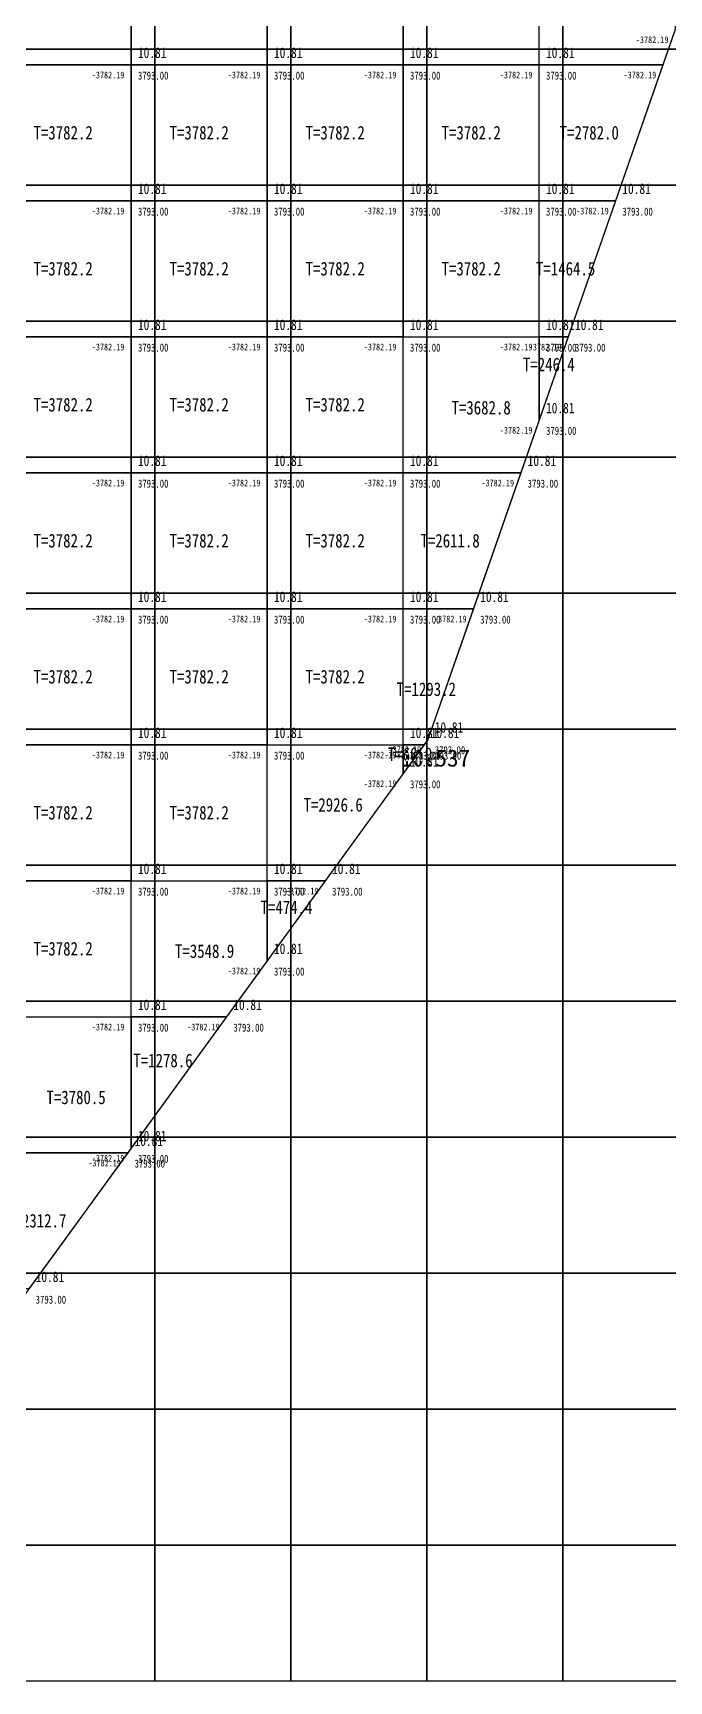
# Model space of a CAD drawing. Extents: x 2802 to 2877, y 3673 to 3804.
# Drawn here: x 2861.28 to 2865.95, y 3744.12 to 3756.23 of the extents above; entities that cross this region are included whole.
import ezdxf
from ezdxf.enums import TextEntityAlignment as Align

# ---------------------------------------------------------------- set-up
doc = ezdxf.new("R2010")
doc.units = 0
doc.header["$LTSCALE"] = 0.5
doc.header["$MEASUREMENT"] = 0
for name, color, linetype in [('FGW', 3, 'Continuous'), ('SHITI', 10, 'Continuous'), ('ZHUJI', 50, 'Continuous')]:
    doc.layers.add(name, color=color, linetype=linetype)

msp = doc.modelspace()

# ---------------------------------------------------------------- linework, layer by layer
for points in [[(2861.174, 3756.116), (2861.174, 3757.116), (2862.174, 3757.116), (2862.174, 3756.116), (2861.174, 3756.116)], [(2862.174, 3756.116), (2862.174, 3757.116), (2863.174, 3757.116), (2863.174, 3756.116), (2862.174, 3756.116)], [(2863.174, 3756.116), (2863.174, 3757.116), (2864.174, 3757.116), (2864.174, 3756.116), (2863.174, 3756.116)], [(2864.174, 3756.116), (2864.174, 3757.116), (2865.174, 3757.116), (2865.174, 3756.116), (2864.174, 3756.116)], [(2865.174, 3756.116), (2865.174, 3757.116), (2866.174, 3757.116), (2866.174, 3756.116), (2865.174, 3756.116)], [(2861.174, 3755.116), (2861.174, 3756.116), (2862.174, 3756.116), (2862.174, 3755.116), (2861.174, 3755.116)], [(2862.174, 3755.116), (2862.174, 3756.116), (2863.174, 3756.116), (2863.174, 3755.116), (2862.174, 3755.116)], [(2863.174, 3755.116), (2863.174, 3756.116), (2864.174, 3756.116), (2864.174, 3755.116), (2863.174, 3755.116)], [(2864.174, 3755.116), (2864.174, 3756.116), (2865.174, 3756.116), (2865.174, 3755.116), (2864.174, 3755.116)], [(2865.174, 3755.116), (2865.174, 3756.116), (2866.174, 3756.116), (2866.174, 3755.116), (2865.174, 3755.116)], [(2861.174, 3754.116), (2861.174, 3755.116), (2862.174, 3755.116), (2862.174, 3754.116), (2861.174, 3754.116)], [(2862.174, 3754.116), (2862.174, 3755.116), (2863.174, 3755.116), (2863.174, 3754.116), (2862.174, 3754.116)], [(2863.174, 3754.116), (2863.174, 3755.116), (2864.174, 3755.116), (2864.174, 3754.116), (2863.174, 3754.116)], [(2864.174, 3754.116), (2864.174, 3755.116), (2865.174, 3755.116), (2865.174, 3754.116), (2864.174, 3754.116)], [(2865.174, 3754.116), (2865.174, 3755.116), (2866.174, 3755.116), (2866.174, 3754.116), (2865.174, 3754.116)], [(2861.174, 3753.116), (2861.174, 3754.116), (2862.174, 3754.116), (2862.174, 3753.116), (2861.174, 3753.116)], [(2862.174, 3753.116), (2862.174, 3754.116), (2863.174, 3754.116), (2863.174, 3753.116), (2862.174, 3753.116)], [(2863.174, 3753.116), (2863.174, 3754.116), (2864.174, 3754.116), (2864.174, 3753.116), (2863.174, 3753.116)], [(2864.174, 3753.116), (2864.174, 3754.116), (2865.174, 3754.116), (2865.174, 3753.116), (2864.174, 3753.116)], [(2865.174, 3753.116), (2865.174, 3754.116), (2866.174, 3754.116), (2866.174, 3753.116), (2865.174, 3753.116)], [(2861.174, 3752.116), (2861.174, 3753.116), (2862.174, 3753.116), (2862.174, 3752.116), (2861.174, 3752.116)], [(2862.174, 3752.116), (2862.174, 3753.116), (2863.174, 3753.116), (2863.174, 3752.116), (2862.174, 3752.116)], [(2863.174, 3752.116), (2863.174, 3753.116), (2864.174, 3753.116), (2864.174, 3752.116), (2863.174, 3752.116)], [(2864.174, 3752.116), (2864.174, 3753.116), (2865.174, 3753.116), (2865.174, 3752.116), (2864.174, 3752.116)], [(2865.174, 3752.116), (2865.174, 3753.116), (2866.174, 3753.116), (2866.174, 3752.116), (2865.174, 3752.116)], [(2861.174, 3751.116), (2861.174, 3752.116), (2862.174, 3752.116), (2862.174, 3751.116), (2861.174, 3751.116)], [(2862.174, 3751.116), (2862.174, 3752.116), (2863.174, 3752.116), (2863.174, 3751.116), (2862.174, 3751.116)], [(2863.174, 3751.116), (2863.174, 3752.116), (2864.174, 3752.116), (2864.174, 3751.116), (2863.174, 3751.116)], [(2864.174, 3751.116), (2864.174, 3752.116), (2865.174, 3752.116), (2865.174, 3751.116), (2864.174, 3751.116)], [(2865.174, 3751.116), (2865.174, 3752.116), (2866.174, 3752.116), (2866.174, 3751.116), (2865.174, 3751.116)], [(2861.174, 3750.116), (2861.174, 3751.116), (2862.174, 3751.116), (2862.174, 3750.116), (2861.174, 3750.116)], [(2862.174, 3750.116), (2862.174, 3751.116), (2863.174, 3751.116), (2863.174, 3750.116), (2862.174, 3750.116)], [(2863.174, 3750.116), (2863.174, 3751.116), (2864.174, 3751.116), (2864.174, 3750.116), (2863.174, 3750.116)], [(2864.174, 3750.116), (2864.174, 3751.116), (2865.174, 3751.116), (2865.174, 3750.116), (2864.174, 3750.116)], [(2865.174, 3750.116), (2865.174, 3751.116), (2866.174, 3751.116), (2866.174, 3750.116), (2865.174, 3750.116)], [(2861.174, 3749.116), (2861.174, 3750.116), (2862.174, 3750.116), (2862.174, 3749.116), (2861.174, 3749.116)], [(2862.174, 3749.116), (2862.174, 3750.116), (2863.174, 3750.116), (2863.174, 3749.116), (2862.174, 3749.116)], [(2863.174, 3749.116), (2863.174, 3750.116), (2864.174, 3750.116), (2864.174, 3749.116), (2863.174, 3749.116)], [(2864.174, 3749.116), (2864.174, 3750.116), (2865.174, 3750.116), (2865.174, 3749.116), (2864.174, 3749.116)], [(2865.174, 3749.116), (2865.174, 3750.116), (2866.174, 3750.116), (2866.174, 3749.116), (2865.174, 3749.116)], [(2861.174, 3748.116), (2861.174, 3749.116), (2862.174, 3749.116), (2862.174, 3748.116), (2861.174, 3748.116)], [(2862.174, 3748.116), (2862.174, 3749.116), (2863.174, 3749.116), (2863.174, 3748.116), (2862.174, 3748.116)], [(2863.174, 3748.116), (2863.174, 3749.116), (2864.174, 3749.116), (2864.174, 3748.116), (2863.174, 3748.116)], [(2864.174, 3748.116), (2864.174, 3749.116), (2865.174, 3749.116), (2865.174, 3748.116), (2864.174, 3748.116)], [(2865.174, 3748.116), (2865.174, 3749.116), (2866.174, 3749.116), (2866.174, 3748.116), (2865.174, 3748.116)], [(2861.174, 3747.116), (2861.174, 3748.116), (2862.174, 3748.116), (2862.174, 3747.116), (2861.174, 3747.116)], [(2862.174, 3747.116), (2862.174, 3748.116), (2863.174, 3748.116), (2863.174, 3747.116), (2862.174, 3747.116)], [(2863.174, 3747.116), (2863.174, 3748.116), (2864.174, 3748.116), (2864.174, 3747.116), (2863.174, 3747.116)], [(2864.174, 3747.116), (2864.174, 3748.116), (2865.174, 3748.116), (2865.174, 3747.116), (2864.174, 3747.116)], [(2865.174, 3747.116), (2865.174, 3748.116), (2866.174, 3748.116), (2866.174, 3747.116), (2865.174, 3747.116)], [(2861.174, 3746.116), (2861.174, 3747.116), (2862.174, 3747.116), (2862.174, 3746.116), (2861.174, 3746.116)], [(2862.174, 3746.116), (2862.174, 3747.116), (2863.174, 3747.116), (2863.174, 3746.116), (2862.174, 3746.116)], [(2863.174, 3746.116), (2863.174, 3747.116), (2864.174, 3747.116), (2864.174, 3746.116), (2863.174, 3746.116)], [(2864.174, 3746.116), (2864.174, 3747.116), (2865.174, 3747.116), (2865.174, 3746.116), (2864.174, 3746.116)], [(2865.174, 3746.116), (2865.174, 3747.116), (2866.174, 3747.116), (2866.174, 3746.116), (2865.174, 3746.116)], [(2861.174, 3745.116), (2861.174, 3746.116), (2862.174, 3746.116), (2862.174, 3745.116), (2861.174, 3745.116)], [(2862.174, 3745.116), (2862.174, 3746.116), (2863.174, 3746.116), (2863.174, 3745.116), (2862.174, 3745.116)], [(2863.174, 3745.116), (2863.174, 3746.116), (2864.174, 3746.116), (2864.174, 3745.116), (2863.174, 3745.116)], [(2864.174, 3745.116), (2864.174, 3746.116), (2865.174, 3746.116), (2865.174, 3745.116), (2864.174, 3745.116)], [(2865.174, 3745.116), (2865.174, 3746.116), (2866.174, 3746.116), (2866.174, 3745.116), (2865.174, 3745.116)], [(2861.174, 3744.116), (2861.174, 3745.116), (2862.174, 3745.116), (2862.174, 3744.116), (2861.174, 3744.116)], [(2862.174, 3744.116), (2862.174, 3745.116), (2863.174, 3745.116), (2863.174, 3744.116), (2862.174, 3744.116)], [(2863.174, 3744.116), (2863.174, 3745.116), (2864.174, 3745.116), (2864.174, 3744.116), (2863.174, 3744.116)], [(2864.174, 3744.116), (2864.174, 3745.116), (2865.174, 3745.116), (2865.174, 3744.116), (2864.174, 3744.116)], [(2865.174, 3744.116), (2865.174, 3745.116), (2866.174, 3745.116), (2866.174, 3744.116), (2865.174, 3744.116)]]:
    msp.add_lwpolyline(points)
at = {"layer": 'FGW', "flags": 128}
for points in [[(2861, 3756), (2862, 3756), (2862, 3757), (2861, 3757)], [(2862, 3756), (2863, 3756), (2863, 3757), (2862, 3757)], [(2863, 3756), (2864, 3756), (2864, 3757), (2863, 3757)], [(2864, 3756), (2865, 3756), (2865, 3757), (2864, 3757)], [(2866, 3757), (2866, 3756.259), (2865.91, 3756), (2865, 3756), (2865, 3757)], [(2861, 3755), (2862, 3755), (2862, 3756), (2861, 3756)], [(2862, 3755), (2863, 3755), (2863, 3756), (2862, 3756)], [(2863, 3755), (2864, 3755), (2864, 3756), (2863, 3756)], [(2864, 3755), (2865, 3755), (2865, 3756), (2864, 3756)], [(2865.91, 3756), (2865.561, 3755), (2865, 3755), (2865, 3756)], [(2861, 3754), (2862, 3754), (2862, 3755), (2861, 3755)], [(2862, 3754), (2863, 3754), (2863, 3755), (2862, 3755)], [(2863, 3754), (2864, 3754), (2864, 3755), (2863, 3755)], [(2864, 3754), (2865, 3754), (2865, 3755), (2864, 3755)], [(2865.561, 3755), (2865.213, 3754), (2865, 3754), (2865, 3755)], [(2861, 3753), (2862, 3753), (2862, 3754), (2861, 3754)], [(2862, 3753), (2863, 3753), (2863, 3754), (2862, 3754)], [(2863, 3753), (2864, 3753), (2864, 3754), (2863, 3754)], [(2865, 3754), (2865, 3753.388), (2864.865, 3753), (2864, 3753), (2864, 3754)], [(2865.213, 3754), (2865, 3753.388), (2865, 3754)], [(2861, 3752), (2862, 3752), (2862, 3753), (2861, 3753)], [(2862, 3752), (2863, 3752), (2863, 3753), (2862, 3753)], [(2863, 3752), (2864, 3752), (2864, 3753), (2863, 3753)], [(2864.865, 3753), (2864.516, 3752), (2864, 3752), (2864, 3753)], [(2861, 3751), (2862, 3751), (2862, 3752), (2861, 3752)], [(2862, 3751), (2863, 3751), (2863, 3752), (2862, 3752)], [(2863, 3751), (2864, 3751), (2864, 3752), (2863, 3752)], [(2864.516, 3752), (2864.182, 3751.04), (2864.153, 3751), (2864, 3751), (2864, 3752)], [(2861, 3750), (2862, 3750), (2862, 3751), (2861, 3751)], [(2862, 3750), (2863, 3750), (2863, 3751), (2862, 3751)], [(2864, 3751), (2864, 3750.789), (2863.427, 3750), (2863, 3750), (2863, 3751)], [(2864.153, 3751), (2864, 3750.789), (2864, 3751)], [(2861, 3749), (2862, 3749), (2862, 3750), (2861, 3750)], [(2863, 3750), (2863, 3749.412), (2862.701, 3749), (2862, 3749), (2862, 3750)], [(2863.427, 3750), (2863, 3749.412), (2863, 3750)], [(2862, 3749), (2862, 3748.035), (2861.975, 3748), (2861, 3748), (2861, 3749)], [(2862.701, 3749), (2862, 3748.035), (2862, 3749)], [(2861.975, 3748), (2861.248, 3747), (2861, 3747), (2861, 3748)]]:
    msp.add_lwpolyline(points, close=True, dxfattribs=at)
at = {"layer": 'SHITI'}
msp.add_lwpolyline([(2845.174, 3778.428), (2853.8, 3795.293), (2856.23, 3799.039), (2864.64, 3799.283), (2868.952, 3795.959), (2870.191, 3792.979), (2870.586, 3785.879), (2870.663, 3769.646), (2864.182, 3751.04), (2859.717, 3744.891), (2853.723, 3744.116), (2848.263, 3749.893), (2846.279, 3757.095), (2845.423, 3772.222), (2845.174, 3778.428)], close=True, dxfattribs=at)
at = {"layer": 'ZHUJI'}
msp.add_point((2864.182, 3751.04), dxfattribs=at)

# ---------------------------------------------------------------- texts
at = {"layer": 'FGW', "color": 6, "width": 0.8}
for p in [(2865.95, 3756.209, 10.814), (2865.95, 3756.209, 10.814), (2861.95, 3755.95, 10.814), (2862.95, 3755.95, 10.814), (2863.95, 3755.95, 10.814), (2864.95, 3755.95, 10.814), (2864.95, 3755.95, 10.814), (2864.95, 3755.95, 10.814), (2865.86, 3755.95, 10.814), (2865.86, 3755.95, 10.814), (2861.95, 3754.95, 10.814), (2862.95, 3754.95, 10.814), (2863.95, 3754.95, 10.814), (2864.95, 3754.95, 10.814), (2864.95, 3754.95, 10.814), (2864.95, 3754.95, 10.814), (2865.511, 3754.95, 10.814), (2865.511, 3754.95, 10.814), (2861.95, 3753.95, 10.814), (2862.95, 3753.95, 10.814), (2863.95, 3753.95, 10.814), (2863.95, 3753.95, 10.814), (2864.95, 3753.95, 10.814), (2864.95, 3753.95, 10.814), (2864.95, 3753.95, 10.814), (2864.95, 3753.95, 10.814), (2865.163, 3753.95, 10.814), (2865.163, 3753.95, 10.814), (2864.95, 3753.338, 10.814), (2864.95, 3753.338, 10.814), (2861.95, 3752.95, 10.814), (2862.95, 3752.95, 10.814), (2863.95, 3752.95, 10.814), (2863.95, 3752.95, 10.814), (2863.95, 3752.95, 10.814), (2864.815, 3752.95, 10.814), (2864.815, 3752.95, 10.814), (2861.95, 3751.95, 10.814), (2862.95, 3751.95, 10.814), (2863.95, 3751.95, 10.814), (2863.95, 3751.95, 10.814), (2863.95, 3751.95, 10.814), (2864.466, 3751.95, 10.814), (2864.466, 3751.95, 10.814), (2864.132, 3750.99, 10.814), (2861.95, 3750.95, 10.814), (2862.95, 3750.95, 10.814), (2862.95, 3750.95, 10.814), (2863.95, 3750.95, 10.814), (2863.95, 3750.95, 10.814), (2863.95, 3750.95, 10.814), (2863.95, 3750.95, 10.814), (2864.103, 3750.95, 10.814), (2864.103, 3750.95, 10.814), (2863.95, 3750.739, 10.814), (2863.95, 3750.739, 10.814), (2861.95, 3749.95, 10.814), (2861.95, 3749.95, 10.814), (2862.95, 3749.95, 10.814), (2862.95, 3749.95, 10.814), (2862.95, 3749.95, 10.814), (2862.95, 3749.95, 10.814), (2863.377, 3749.95, 10.814), (2863.377, 3749.95, 10.814), (2862.95, 3749.362, 10.814), (2862.95, 3749.362, 10.814), (2861.95, 3748.95, 10.814), (2861.95, 3748.95, 10.814), (2861.95, 3748.95, 10.814), (2861.95, 3748.95, 10.814), (2862.651, 3748.95, 10.814), (2862.651, 3748.95, 10.814), (2861.95, 3747.985, 10.814), (2861.95, 3747.985, 10.814), (2861.925, 3747.95, 10.814), (2861.925, 3747.95, 10.814)]:
    msp.add_text('-3782.19', height=0.05, dxfattribs=at).set_placement(p, align=Align.TOP_RIGHT)
at = {"layer": 'FGW', "color": 2, "width": 0.8}
for p in [(2862.05, 3756.05, 10.814), (2863.05, 3756.05, 10.814), (2864.05, 3756.05, 10.814), (2865.05, 3756.05, 10.814), (2865.05, 3756.05, 10.814), (2865.05, 3756.05, 10.814), (2862.05, 3755.05, 10.814), (2863.05, 3755.05, 10.814), (2864.05, 3755.05, 10.814), (2865.05, 3755.05, 10.814), (2865.05, 3755.05, 10.814), (2865.05, 3755.05, 10.814), (2865.611, 3755.05, 10.814), (2865.611, 3755.05, 10.814), (2862.05, 3754.05, 10.814), (2863.05, 3754.05, 10.814), (2864.05, 3754.05, 10.814), (2864.05, 3754.05, 10.814), (2865.05, 3754.05, 10.814), (2865.05, 3754.05, 10.814), (2865.05, 3754.05, 10.814), (2865.05, 3754.05, 10.814), (2865.263, 3754.05, 10.814), (2865.263, 3754.05, 10.814), (2865.05, 3753.438, 10.814), (2865.05, 3753.438, 10.814), (2862.05, 3753.05, 10.814), (2863.05, 3753.05, 10.814), (2864.05, 3753.05, 10.814), (2864.05, 3753.05, 10.814), (2864.05, 3753.05, 10.814), (2864.915, 3753.05, 10.814), (2864.915, 3753.05, 10.814), (2862.05, 3752.05, 10.814), (2863.05, 3752.05, 10.814), (2864.05, 3752.05, 10.814), (2864.05, 3752.05, 10.814), (2864.05, 3752.05, 10.814), (2864.566, 3752.05, 10.814), (2864.566, 3752.05, 10.814), (2862.05, 3751.05, 10.814), (2863.05, 3751.05, 10.814), (2863.05, 3751.05, 10.814), (2864.05, 3751.05, 10.814), (2864.05, 3751.05, 10.814), (2864.05, 3751.05, 10.814), (2864.05, 3751.05, 10.814), (2864.203, 3751.05, 10.814), (2864.203, 3751.05, 10.814), (2864.232, 3751.09, 10.814), (2864.05, 3750.839, 10.814), (2864.05, 3750.839, 10.814), (2862.05, 3750.05, 10.814), (2862.05, 3750.05, 10.814), (2863.05, 3750.05, 10.814), (2863.05, 3750.05, 10.814), (2863.05, 3750.05, 10.814), (2863.05, 3750.05, 10.814), (2863.477, 3750.05, 10.814), (2863.477, 3750.05, 10.814), (2863.05, 3749.462, 10.814), (2863.05, 3749.462, 10.814), (2862.05, 3749.05, 10.814), (2862.05, 3749.05, 10.814), (2862.05, 3749.05, 10.814), (2862.05, 3749.05, 10.814), (2862.751, 3749.05, 10.814), (2862.751, 3749.05, 10.814), (2862.025, 3748.05, 10.814), (2862.025, 3748.05, 10.814), (2862.05, 3748.085, 10.814), (2862.05, 3748.085, 10.814), (2861.298, 3747.05, 10.814), (2861.298, 3747.05, 10.814)]:
    msp.add_text('10.81', height=0.0769, dxfattribs=at).set_placement(p)
at = {"layer": 'FGW', "color": 4, "width": 0.8}
for p in [(2862.05, 3755.95, 10.814), (2863.05, 3755.95, 10.814), (2864.05, 3755.95, 10.814), (2865.05, 3755.95, 10.814), (2865.05, 3755.95, 10.814), (2865.05, 3755.95, 10.814), (2862.05, 3754.95, 10.814), (2863.05, 3754.95, 10.814), (2864.05, 3754.95, 10.814), (2865.05, 3754.95, 10.814), (2865.05, 3754.95, 10.814), (2865.05, 3754.95, 10.814), (2865.611, 3754.95, 10.814), (2865.611, 3754.95, 10.814), (2862.05, 3753.95, 10.814), (2863.05, 3753.95, 10.814), (2864.05, 3753.95, 10.814), (2864.05, 3753.95, 10.814), (2865.05, 3753.95, 10.814), (2865.05, 3753.95, 10.814), (2865.05, 3753.95, 10.814), (2865.05, 3753.95, 10.814), (2865.263, 3753.95, 10.814), (2865.263, 3753.95, 10.814), (2865.05, 3753.338, 10.814), (2865.05, 3753.338, 10.814), (2862.05, 3752.95, 10.814), (2863.05, 3752.95, 10.814), (2864.05, 3752.95, 10.814), (2864.05, 3752.95, 10.814), (2864.05, 3752.95, 10.814), (2864.915, 3752.95, 10.814), (2864.915, 3752.95, 10.814), (2862.05, 3751.95, 10.814), (2863.05, 3751.95, 10.814), (2864.05, 3751.95, 10.814), (2864.05, 3751.95, 10.814), (2864.05, 3751.95, 10.814), (2864.566, 3751.95, 10.814), (2864.566, 3751.95, 10.814), (2864.232, 3750.99, 10.814), (2862.05, 3750.95, 10.814), (2863.05, 3750.95, 10.814), (2863.05, 3750.95, 10.814), (2864.05, 3750.95, 10.814), (2864.05, 3750.95, 10.814), (2864.05, 3750.95, 10.814), (2864.05, 3750.95, 10.814), (2864.203, 3750.95, 10.814), (2864.203, 3750.95, 10.814), (2864.05, 3750.739, 10.814), (2864.05, 3750.739, 10.814), (2862.05, 3749.95, 10.814), (2862.05, 3749.95, 10.814), (2863.05, 3749.95, 10.814), (2863.05, 3749.95, 10.814), (2863.05, 3749.95, 10.814), (2863.05, 3749.95, 10.814), (2863.477, 3749.95, 10.814), (2863.477, 3749.95, 10.814), (2863.05, 3749.362, 10.814), (2863.05, 3749.362, 10.814), (2862.05, 3748.95, 10.814), (2862.05, 3748.95, 10.814), (2862.05, 3748.95, 10.814), (2862.05, 3748.95, 10.814), (2862.751, 3748.95, 10.814), (2862.751, 3748.95, 10.814), (2862.05, 3747.985, 10.814), (2862.05, 3747.985, 10.814), (2862.025, 3747.95, 10.814), (2862.025, 3747.95, 10.814), (2861.298, 3746.95, 10.814), (2861.298, 3746.95, 10.814)]:
    msp.add_text('3793.00', height=0.0588, dxfattribs=at).set_placement(p, align=Align.TOP_LEFT)
at = {"layer": 'FGW', "width": 0.8}
for s, p in [('T=3782.2', (2861.5, 3755.5)), ('T=3782.2', (2862.5, 3755.5)), ('T=3782.2', (2863.5, 3755.5)), ('T=3782.2', (2864.5, 3755.5)), ('T=2782.0', (2865.368, 3755.5)), ('T=3782.2', (2861.5, 3754.5)), ('T=3782.2', (2862.5, 3754.5)), ('T=3782.2', (2863.5, 3754.5)), ('T=3782.2', (2864.5, 3754.5)), ('T=1464.5', (2865.194, 3754.5)), ('T=246.4', (2865.071, 3753.796)), ('T=3782.2', (2861.5, 3753.5)), ('T=3782.2', (2862.5, 3753.5)), ('T=3782.2', (2863.5, 3753.5)), ('T=3682.8', (2864.573, 3753.478)), ('T=3782.2', (2861.5, 3752.5)), ('T=3782.2', (2862.5, 3752.5)), ('T=3782.2', (2863.5, 3752.5)), ('T=2611.8', (2864.345, 3752.5)), ('T=3782.2', (2861.5, 3751.5)), ('T=3782.2', (2862.5, 3751.5)), ('T=3782.2', (2863.5, 3751.5)), ('T=1293.2', (2864.17, 3751.408)), ('T=60.9', (2864.051, 3750.93)), ('T=3782.2', (2861.5, 3750.5)), ('T=3782.2', (2862.5, 3750.5)), ('T=2926.6', (2863.485, 3750.558)), ('T=474.4', (2863.142, 3749.804)), ('T=3782.2', (2861.5, 3749.5)), ('T=3548.9', (2862.54, 3749.482)), ('T=1278.6', (2862.234, 3748.678)), ('T=3780.5', (2861.595, 3748.407)), ('T=2312.7', (2861.306, 3747.5))]:
    msp.add_text(s, height=0.1, dxfattribs=at).set_placement(p, align=Align.MIDDLE)
at = {"layer": 'ZHUJI'}
msp.add_text('10.537', height=0.125, dxfattribs=at).set_placement((2863.982, 3750.84))

doc.saveas('drawing.dxf')
